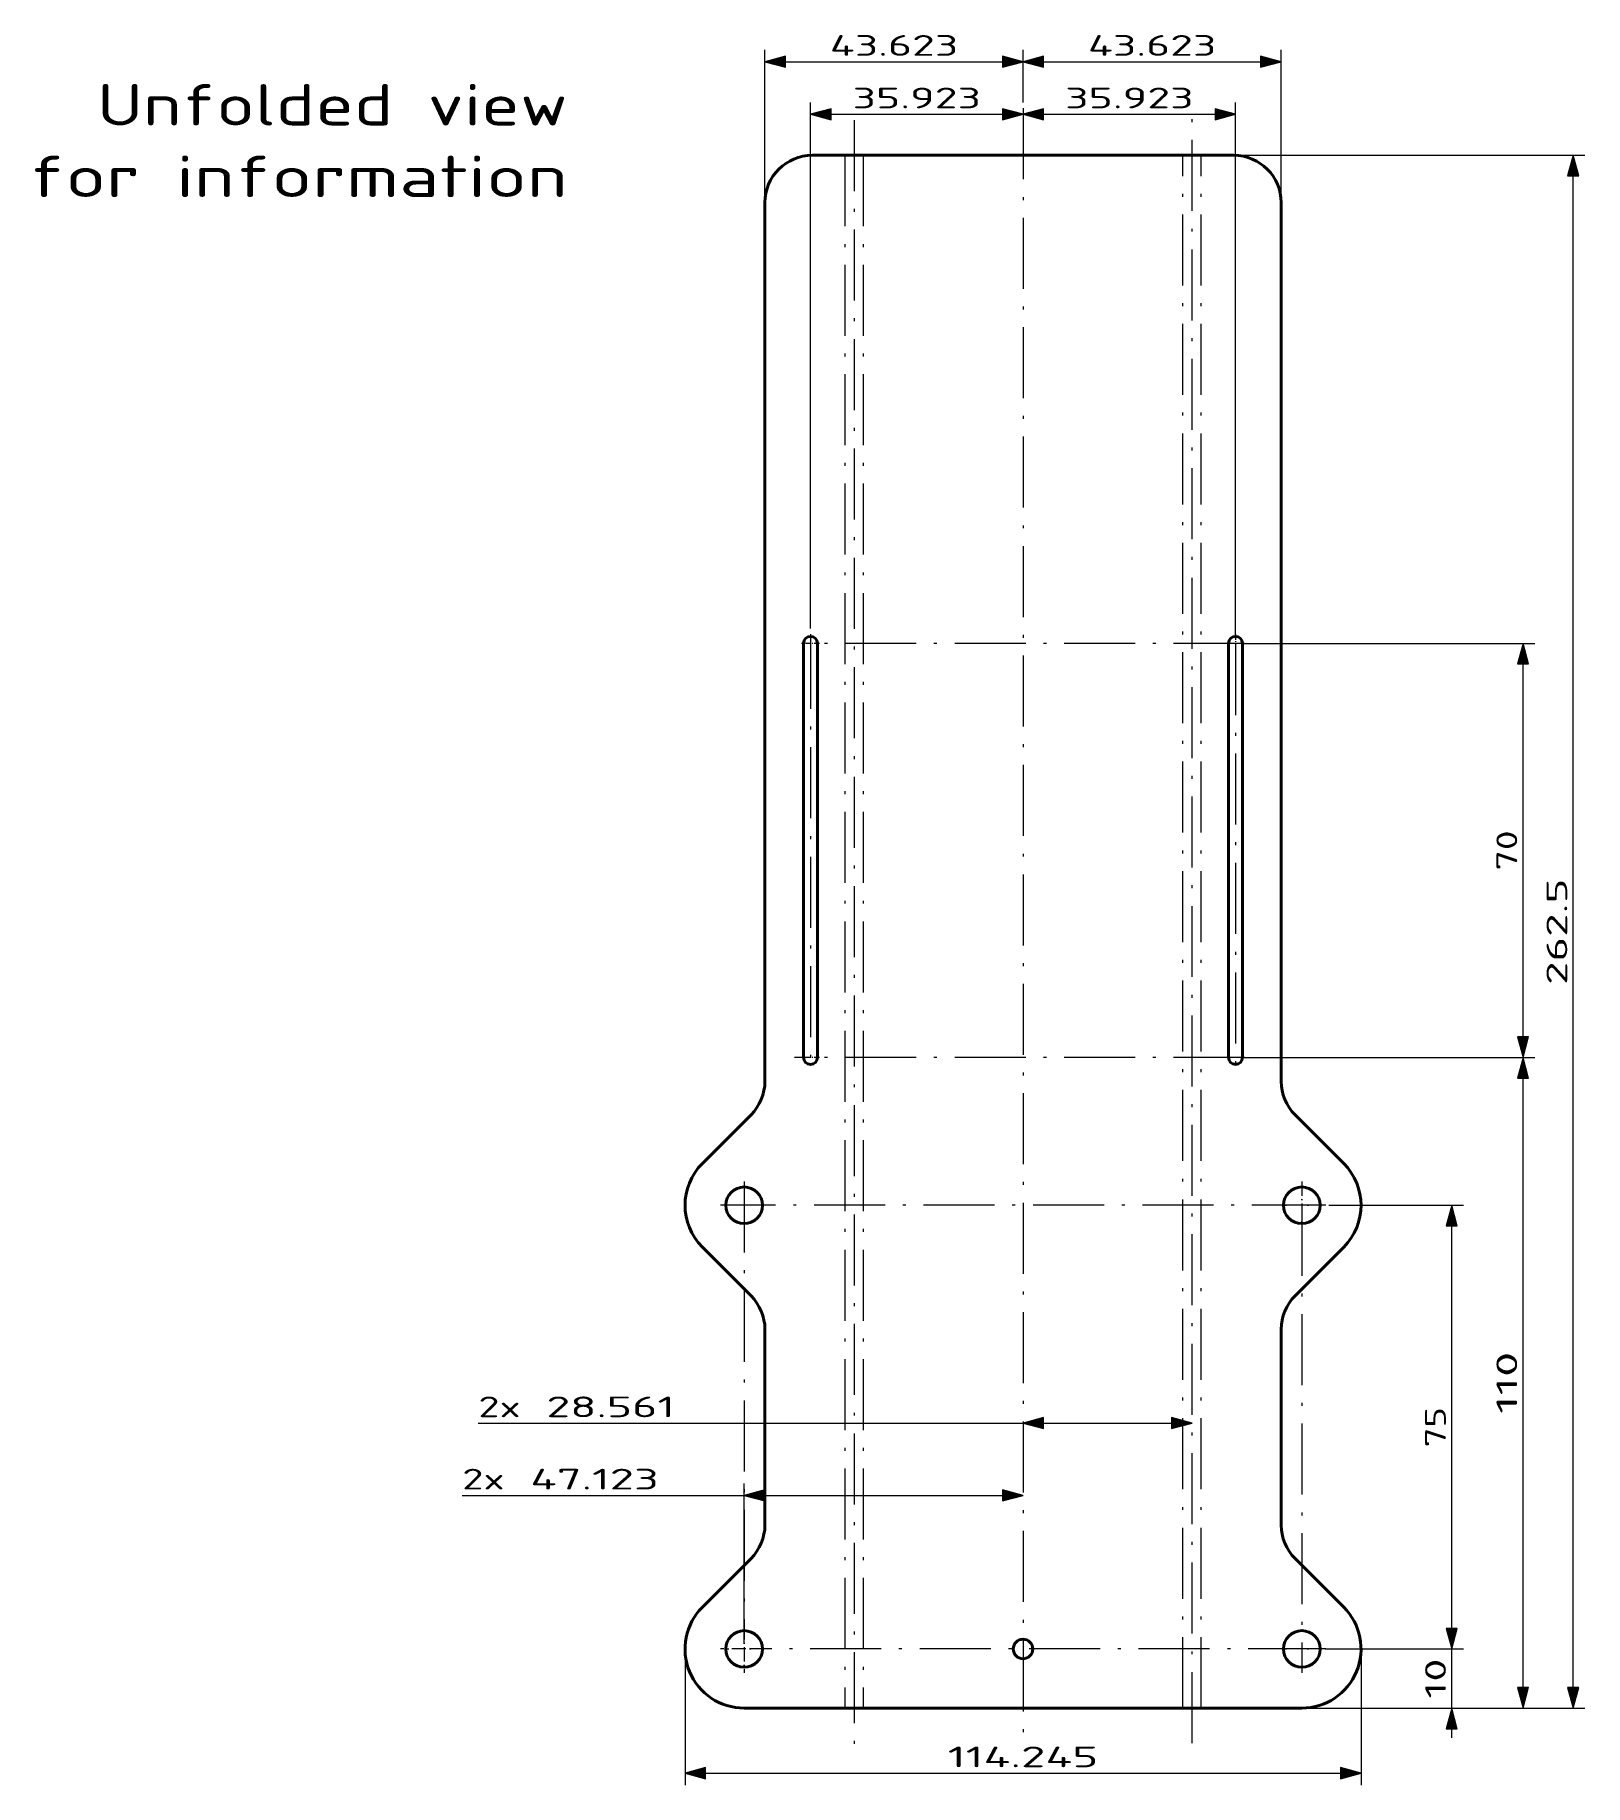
# Model space of a CAD drawing. Extents: x 296 to 558, y 110 to 406.
import ezdxf
from ezdxf.enums import TextEntityAlignment as Align

# ---------------------------------------------------------------- set-up
doc = ezdxf.new("R2010")
doc.units = 0
doc.linetypes.add('DASHDOT', pattern=[18.5, 12, -3, 0.5, -3])
doc.layers.get('0').update_dxf_attribs({"lineweight": 13})
doc.styles.get("Standard").update_dxf_attribs({"font": 'isocp.shx'})
doc.dimstyles.get("Standard").update_dxf_attribs({"dimtxt": 2.5, "dimasz": 2.5, "dimexe": 1.25, "dimexo": 0.625, "dimtad": 1, "dimdsep": 46, "dimcen": 2.5, "dimadec": 0, "dimazin": 0, "dimtfac": 1, "dimtmove": 0, "dimatfit": 0, "dimfxl": 1, "dimarcsym": 0})

# ---------------------------------------------------------------- blocks, each defined once
blk = doc.blocks.new('BLOCK115')
at = {"color": 7, "lineweight": 25}
for s, width, p, p2 in [('  Unfolded view', 1.050931, (-168, 136.286743), (-76.919319, 136.286743)), ('for information', 1.143272, (-168, 124.182999), (-76.919319, 124.182999))]:
    blk.add_text(s, height=7, dxfattribs=dict(at, width=width)).set_placement(p, p2, align=Align.FIT)
blk = doc.blocks.new('*D2')
at = {"color": 7, "lineweight": 25}
for p, q in [((490.931359, 385.264869), (557.903566, 385.264869)), ((555.903566, 126.242202), (555.903566, 381.787536)), ((490.931359, 122.764869), (557.903566, 122.764869))]:
    blk.add_line(p, q, dxfattribs=at)
for points in [[(556.835313, 381.787536), (555.903566, 385.264869), (554.971818, 381.787536)], [(554.971818, 126.242202), (555.903566, 122.764869), (556.835313, 126.242202)]]:
    blk.add_lwpolyline(points, close=True, dxfattribs=at)
for points in [[(556.835313, 381.787536), (555.903566, 385.264869), (556.835313, 381.787536), (554.971818, 381.787536)], [(554.971818, 126.242202), (555.903566, 122.764869), (554.971818, 126.242202), (556.835313, 126.242202)]]:
    blk.add_solid(points, dxfattribs=at)
at = {"color": 7, "lineweight": 25, "width": 1.240008}
blk.add_text('262.5', height=3.5, rotation=90, dxfattribs=at).set_placement((554.903566, 245.024811), (554.903566, 263.004927), align=Align.FIT)
blk = doc.blocks.new('*D3')
at = {"color": 7, "lineweight": 25}
for p, q in [((499.853925, 232.764869), (549.443055, 232.764869)), ((547.443055, 126.242202), (547.443055, 229.287536)), ((490.931359, 122.764869), (549.443055, 122.764869))]:
    blk.add_line(p, q, dxfattribs=at)
for points in [[(548.374803, 229.287536), (547.443055, 232.764869), (546.511308, 229.287536)], [(546.511308, 126.242202), (547.443055, 122.764869), (548.374803, 126.242202)]]:
    blk.add_lwpolyline(points, close=True, dxfattribs=at)
for points in [[(548.374803, 229.287536), (547.443055, 232.764869), (548.374803, 229.287536), (546.511308, 229.287536)], [(546.511308, 126.242202), (547.443055, 122.764869), (546.511308, 126.242202), (548.374803, 126.242202)]]:
    blk.add_solid(points, dxfattribs=at)
at = {"color": 7, "lineweight": 25, "width": 1.106113}
blk.add_text('110', height=3.5, rotation=90, dxfattribs=at).set_placement((546.443055, 172.510833), (546.443055, 183.018905), align=Align.FIT)
blk = doc.blocks.new('*D4')
at = {"color": 7, "lineweight": 25}
for p, q in [((499.853925, 302.764869), (549.443055, 302.764869)), ((547.443055, 236.242202), (547.443055, 299.287536)), ((499.853925, 232.764869), (549.443055, 232.764869))]:
    blk.add_line(p, q, dxfattribs=at)
for points in [[(548.374803, 299.287536), (547.443055, 302.764869), (546.511308, 299.287536)], [(546.511308, 236.242202), (547.443055, 232.764869), (548.374803, 236.242202)]]:
    blk.add_lwpolyline(points, close=True, dxfattribs=at)
for points in [[(548.374803, 299.287536), (547.443055, 302.764869), (548.374803, 299.287536), (546.511308, 299.287536)], [(546.511308, 236.242202), (547.443055, 232.764869), (546.511308, 236.242202), (548.374803, 236.242202)]]:
    blk.add_solid(points, dxfattribs=at)
at = {"color": 7, "lineweight": 25, "width": 1.098169}
blk.add_text('70', height=3.5, rotation=90, dxfattribs=at).set_placement((546.443055, 264.378847), (546.443055, 271.150892), align=Align.FIT)
blk = doc.blocks.new('*D5')
at = {"color": 7, "lineweight": 25}
for p, q in [((370.864762, 170.943771), (462.931359, 170.943771)), ((466.408692, 170.943771), (488.01531, 170.943771))]:
    blk.add_line(p, q, dxfattribs=at)
for points in [[(466.408692, 171.875519), (462.931359, 170.943771), (466.408692, 170.012024)], [(488.01531, 170.012024), (491.492643, 170.943771), (488.01531, 171.875519)]]:
    blk.add_lwpolyline(points, close=True, dxfattribs=at)
for points in [[(466.408692, 171.875519), (462.931359, 170.943771), (466.408692, 171.875519), (466.408692, 170.012024)], [(488.01531, 170.012024), (491.492643, 170.943771), (488.01531, 170.012024), (488.01531, 171.875519)]]:
    blk.add_solid(points, dxfattribs=at)
for s, width, p, p2 in [('2x ', 1.087042, (370.864762, 171.943771), (381.372834, 171.943771)), ('28.561', 1.290068, (382.372827, 171.943771), (404.088968, 171.943771))]:
    blk.add_text(s, height=3.5, dxfattribs=dict(at, width=width)).set_placement(p, p2, align=Align.FIT)
blk = doc.blocks.new('*D6')
at = {"color": 7, "lineweight": 25}
for p, q in [((419.308793, 378.264869), (419.308793, 403.094276)), ((462.931359, 394.211097), (462.931359, 403.094276)), ((422.786126, 401.094276), (459.454027, 401.094276))]:
    blk.add_line(p, q, dxfattribs=at)
for points in [[(422.786126, 402.026024), (419.308793, 401.094276), (422.786126, 400.162529)], [(459.454027, 400.162529), (462.931359, 401.094276), (459.454027, 402.026024)]]:
    blk.add_lwpolyline(points, close=True, dxfattribs=at)
for points in [[(422.786126, 402.026024), (419.308793, 401.094276), (422.786126, 402.026024), (422.786126, 400.162529)], [(459.454027, 400.162529), (462.931359, 401.094276), (459.454027, 400.162529), (459.454027, 402.026024)]]:
    blk.add_solid(points, dxfattribs=at)
at = {"color": 7, "lineweight": 25, "width": 1.217727}
blk.add_text('43.623', height=3.5, dxfattribs=at).set_placement((430.262006, 402.094276), (451.978146, 402.094276), align=Align.FIT)
blk = doc.blocks.new('*D7')
at = {"color": 7, "lineweight": 25}
for p, q in [((462.931359, 394.211097), (462.931359, 403.094276)), ((506.553926, 378.264869), (506.553926, 403.094276)), ((466.408692, 401.094276), (503.076593, 401.094276))]:
    blk.add_line(p, q, dxfattribs=at)
for points in [[(466.408692, 402.026024), (462.931359, 401.094276), (466.408692, 400.162529)], [(503.076593, 400.162529), (506.553926, 401.094276), (503.076593, 402.026024)]]:
    blk.add_lwpolyline(points, close=True, dxfattribs=at)
for points in [[(466.408692, 402.026024), (462.931359, 401.094276), (466.408692, 402.026024), (466.408692, 400.162529)], [(503.076593, 400.162529), (506.553926, 401.094276), (503.076593, 400.162529), (503.076593, 402.026024)]]:
    blk.add_solid(points, dxfattribs=at)
at = {"color": 7, "lineweight": 25, "width": 1.217727}
blk.add_text('43.623', height=3.5, dxfattribs=at).set_placement((473.884573, 402.094276), (495.600713, 402.094276), align=Align.FIT)
blk = doc.blocks.new('*D8')
at = {"color": 7, "lineweight": 25}
for p, q in [((405.808793, 131.764869), (405.808793, 109.771278)), ((520.053926, 131.764869), (520.053926, 109.771278)), ((409.286126, 111.771278), (516.576593, 111.771278))]:
    blk.add_line(p, q, dxfattribs=at)
for points in [[(409.286126, 112.703026), (405.808793, 111.771278), (409.286126, 110.839531)], [(516.576593, 110.839531), (520.053926, 111.771278), (516.576593, 112.703026)]]:
    blk.add_lwpolyline(points, close=True, dxfattribs=at)
for points in [[(409.286126, 112.703026), (405.808793, 111.771278), (409.286126, 112.703026), (409.286126, 110.839531)], [(516.576593, 110.839531), (520.053926, 111.771278), (516.576593, 110.839531), (516.576593, 112.703026)]]:
    blk.add_solid(points, dxfattribs=at)
at = {"color": 7, "lineweight": 25, "width": 1.202464}
blk.add_text('114.245', height=3.5, dxfattribs=at).set_placement((450.205279, 112.771278), (475.65744, 112.771278), align=Align.FIT)
blk = doc.blocks.new('*D9')
at = {"color": 7, "lineweight": 25}
for p, q in [((415.808793, 133.764869), (415.808793, 160.729263)), ((368.15043, 158.729263), (415.808793, 158.729263)), ((419.286126, 158.729263), (459.454027, 158.729263))]:
    blk.add_line(p, q, dxfattribs=at)
for points in [[(419.286126, 159.66101), (415.808793, 158.729263), (419.286126, 157.797516)], [(459.454027, 157.797516), (462.931359, 158.729263), (459.454027, 159.66101)]]:
    blk.add_lwpolyline(points, close=True, dxfattribs=at)
for points in [[(419.286126, 159.66101), (415.808793, 158.729263), (419.286126, 159.66101), (419.286126, 157.797516)], [(459.454027, 157.797516), (462.931359, 158.729263), (459.454027, 157.797516), (459.454027, 159.66101)]]:
    blk.add_solid(points, dxfattribs=at)
for s, width, p, p2 in [('2x ', 1.087042, (368.15043, 159.729263), (378.658502, 159.729263)), ('47.123', 1.217728, (379.658502, 159.729263), (401.374643, 159.729263))]:
    blk.add_text(s, height=3.5, dxfattribs=dict(at, width=width)).set_placement(p, p2, align=Align.FIT)
blk = doc.blocks.new('*D10')
at = {"color": 7, "lineweight": 25}
for p, q in [((498.853925, 303.637249), (498.853925, 394.209633)), ((466.408692, 392.209633), (495.376592, 392.209633))]:
    blk.add_line(p, q, dxfattribs=at)
for points in [[(466.408692, 393.14138), (462.931359, 392.209633), (466.408692, 391.277885)], [(495.376592, 391.277885), (498.853925, 392.209633), (495.376592, 393.14138)]]:
    blk.add_lwpolyline(points, close=True, dxfattribs=at)
for points in [[(466.408692, 393.14138), (462.931359, 392.209633), (466.408692, 393.14138), (466.408692, 391.277885)], [(495.376592, 391.277885), (498.853925, 392.209633), (495.376592, 391.277885), (495.376592, 393.14138)]]:
    blk.add_solid(points, dxfattribs=at)
at = {"color": 7, "lineweight": 25, "width": 1.217727}
blk.add_text('35.923', height=3.5, dxfattribs=at).set_placement((470.034573, 393.209633), (491.750711, 393.209633), align=Align.FIT)
blk = doc.blocks.new('*D11')
at = {"color": 7, "lineweight": 25}
for p, q in [((427.008794, 305.29237), (427.008794, 394.209633)), ((430.486127, 392.209633), (459.454027, 392.209633))]:
    blk.add_line(p, q, dxfattribs=at)
for points in [[(430.486127, 393.14138), (427.008794, 392.209633), (430.486127, 391.277885)], [(459.454027, 391.277885), (462.931359, 392.209633), (459.454027, 393.14138)]]:
    blk.add_lwpolyline(points, close=True, dxfattribs=at)
for points in [[(430.486127, 393.14138), (427.008794, 392.209633), (430.486127, 393.14138), (430.486127, 391.277885)], [(459.454027, 391.277885), (462.931359, 392.209633), (459.454027, 391.277885), (459.454027, 393.14138)]]:
    blk.add_solid(points, dxfattribs=at)
at = {"color": 7, "lineweight": 25, "width": 1.217727}
blk.add_text('35.923', height=3.5, dxfattribs=at).set_placement((434.112008, 393.209633), (455.828146, 393.209633), align=Align.FIT)
blk = doc.blocks.new('*D12')
at = {"color": 7, "lineweight": 25}
for p, q in [((535.39026, 136.242202), (535.39026, 137.764869)), ((513.966802, 132.764869), (537.39026, 132.764869)), ((535.39026, 122.764869), (535.39026, 132.764869)), ((511.053926, 122.764869), (537.39026, 122.764869)), ((535.39026, 117.764869), (535.39026, 119.287544))]:
    blk.add_line(p, q, dxfattribs=at)
for points in [[(534.458512, 136.242202), (535.39026, 132.764869), (536.322007, 136.242202)], [(536.322007, 119.287544), (535.39026, 122.764869), (534.458512, 119.287544)]]:
    blk.add_lwpolyline(points, close=True, dxfattribs=at)
for points in [[(534.458512, 136.242202), (535.39026, 132.764869), (534.458512, 136.242202), (536.322007, 136.242202)], [(536.322007, 119.287544), (535.39026, 122.764869), (536.322007, 119.287544), (534.458512, 119.287544)]]:
    blk.add_solid(points, dxfattribs=at)
at = {"color": 7, "lineweight": 25, "width": 1.098169}
blk.add_text('10', height=3.5, rotation=90, dxfattribs=at).set_placement((534.39026, 124.378853), (534.39026, 131.150894), align=Align.FIT)
blk = doc.blocks.new('*D13')
at = {"color": 7, "lineweight": 25}
for p, q in [((514.620198, 207.764869), (537.39026, 207.764869)), ((535.39026, 136.242202), (535.39026, 204.287536)), ((513.966802, 132.764869), (537.39026, 132.764869))]:
    blk.add_line(p, q, dxfattribs=at)
for points in [[(536.322007, 204.287536), (535.39026, 207.764869), (534.458512, 204.287536)], [(534.458512, 136.242202), (535.39026, 132.764869), (536.322007, 136.242202)]]:
    blk.add_lwpolyline(points, close=True, dxfattribs=at)
for points in [[(536.322007, 204.287536), (535.39026, 207.764869), (536.322007, 204.287536), (534.458512, 204.287536)], [(534.458512, 136.242202), (535.39026, 132.764869), (534.458512, 136.242202), (536.322007, 136.242202)]]:
    blk.add_solid(points, dxfattribs=at)
at = {"color": 7, "lineweight": 25, "width": 1.09817}
blk.add_text('75', height=3.5, rotation=90, dxfattribs=at).set_placement((534.39026, 166.878845), (534.39026, 173.650894), align=Align.FIT)
blk = doc.blocks.new('BLOCK116')
at = {"color": 7, "linetype": 'DASHDOT', "lineweight": 25}
for p, q in [((0, 139.196228), (0, -137.446762)), ((50.035442, -121.25), (-46.168163, -121.25))]:
    blk.add_line(p, q, dxfattribs=at)
blk = doc.blocks.new('BLOCK117')
at = {"color": 7, "linetype": 'DASHDOT', "lineweight": 25}
blk.add_line((47.122566, -46.158829), (47.122566, -125.279999), dxfattribs=at)
at = {"color": 7, "linetype": 'DASHDOT', "lineweight": 25, "ltscale": 0.2015}
blk.add_line((51.152565, -121.25), (43.092564, -121.25), dxfattribs=at)
blk = doc.blocks.new('BLOCK118')
at = {"color": 7, "linetype": 'DASHDOT', "lineweight": 25, "ltscale": 0.2015}
for p, q in [((47.122566, -42.220001), (47.122566, -50.279999)), ((51.152565, -46.25), (43.092564, -46.25))]:
    blk.add_line(p, q, dxfattribs=at)
blk = doc.blocks.new('BLOCK119')
at = {"color": 7, "linetype": 'DASHDOT', "lineweight": 25}
for p, q in [((35.922565, 48.622379), (35.922565, -22.7775)), ((37.450066, -21.25), (-38.612991, -21.25))]:
    blk.add_line(p, q, dxfattribs=at)
blk = doc.blocks.new('BLOCK120')
at = {"color": 7, "linetype": 'DASHDOT', "lineweight": 25}
blk.add_line((37.450066, 48.75), (-34.386978, 48.75), dxfattribs=at)
at = {"color": 7, "linetype": 'DASHDOT', "lineweight": 25, "ltscale": 0.076375}
blk.add_line((35.922565, 50.2775), (35.922565, 47.2225), dxfattribs=at)
blk = doc.blocks.new('BLOCK121')
at = {"color": 7, "linetype": 'DASHDOT', "lineweight": 25, "ltscale": 0.2015}
for p, q in [((-47.122566, -117.220001), (-47.122566, -125.279999)), ((-43.092564, -121.25), (-51.152565, -121.25))]:
    blk.add_line(p, q, dxfattribs=at)
blk = doc.blocks.new('BLOCK122')
at = {"color": 7, "linetype": 'DASHDOT', "lineweight": 25}
for p, q in [((-47.122566, -42.220001), (-47.122566, -119.407532)), ((50.688839, -46.25), (-51.152565, -46.25))]:
    blk.add_line(p, q, dxfattribs=at)
blk = doc.blocks.new('BLOCK123')
at = {"color": 7, "linetype": 'DASHDOT', "lineweight": 25}
blk.add_line((-35.922565, 49.672535), (-35.922565, -22.7775), dxfattribs=at)
at = {"color": 7, "linetype": 'DASHDOT', "lineweight": 25, "ltscale": 0.076375}
blk.add_line((-34.395065, -21.25), (-37.450066, -21.25), dxfattribs=at)
blk = doc.blocks.new('BLOCK124')
at = {"color": 7, "linetype": 'DASHDOT', "lineweight": 25, "ltscale": 0.076375}
for p, q in [((-34.395065, 48.75), (-37.450066, 48.75)), ((-35.922565, 50.2775), (-35.922565, 47.2225))]:
    blk.add_line(p, q, dxfattribs=at)
blk = doc.blocks.new('BLOCK125')
at = {"color": 7, "lineweight": 50}
for p, q in [((-35.622564, 131.25), (-30.122564, 131.25)), ((-27, 131.25), (-30.122564, 131.25)), ((27, 131.25), (-27, 131.25)), ((30.122564, 131.25), (27, 131.25)), ((35.622564, 131.25), (30.122564, 131.25)), ((-43.622564, -25.294156), (-43.622564, 123.25)), ((43.622564, -25.294156), (43.622564, 123.25)), ((-37.097564, -21.25), (-37.097564, 48.75)), ((-34.747564, -21.25), (-34.747564, 48.75)), ((34.747564, -21.25), (34.747564, 48.75)), ((37.097564, -21.25), (37.097564, 48.75)), ((-45.96571, -30.95101), (-54.193632, -39.178932)), ((54.193632, -39.178932), (45.96571, -30.95101)), ((-45.96571, -61.54899), (-54.193632, -53.321068)), ((54.193632, -53.321068), (45.96571, -61.54899)), ((-43.622564, -100.294156), (-43.622564, -67.205844)), ((43.622564, -100.294156), (43.622564, -67.205844)), ((-45.96571, -105.95101), (-54.193632, -114.178932)), ((54.193632, -114.178932), (45.96571, -105.95101)), ((-47.122564, -131.25), (-30.122564, -131.25)), ((-27, -131.25), (-30.122564, -131.25)), ((-27, -131.25), (27, -131.25)), ((30.122564, -131.25), (27, -131.25)), ((47.122564, -131.25), (30.122564, -131.25))]:
    blk.add_line(p, q, dxfattribs=at)
at = {"color": 7, "linetype": 'DASHDOT', "lineweight": 25}
for p, q in [((-30.122564, 131.25), (-30.122564, -131.25)), ((-27, 131.25), (-27, -131.25)), ((27, -131.25), (27, 131.25)), ((30.122564, -131.25), (30.122564, 131.25))]:
    blk.add_line(p, q, dxfattribs=at)
at = {"color": 7, "lineweight": 50}
for centre, radius in [((-47.122564, -46.25), 3.1), ((47.122564, -46.25), 3.1), ((-47.122564, -121.25), 3.1), ((47.122564, -121.25), 3.1), ((0, -121.25), 1.65)]:
    blk.add_circle(centre, radius, dxfattribs=at)
for centre, radius, start, end in [((-35.622564, 123.25), 8, 90, 180), ((35.622564, 123.25), 8, 0, 90), ((-35.922564, 48.75), 1.175, 0, 180), ((35.922564, 48.75), 1.175, 0, 180), ((-35.922564, -21.25), 1.175, 180, 0), ((35.922564, -21.25), 1.175, 180, 0), ((-51.622564, -25.294156), 8, 315, 360), ((51.622564, -25.294156), 8, 180, 225), ((-47.122564, -46.25), 10, 135, 225), ((47.122564, -46.25), 10, 315, 45), ((-51.622564, -67.205844), 8, 0, 45), ((51.622564, -67.205844), 8, 135, 180), ((-51.622564, -100.294156), 8, 315, 360), ((51.622564, -100.294156), 8, 180, 225), ((-47.122564, -121.25), 10, 135, 270), ((47.122564, -121.25), 10, 270, 45)]:
    blk.add_arc(centre, radius, start, end, dxfattribs=at)

msp = doc.modelspace()

# ---------------------------------------------------------------- linework, layer by layer
at = {"color": 7, "linetype": 'DASHDOT', "lineweight": 25}
for p, q in [((434.370076, 391.211708), (434.370076, 116.64904)), ((491.492643, 116.863884), (491.492643, 393.145332))]:
    msp.add_line(p, q, dxfattribs=at)

# ---------------------------------------------------------------- block references
at = {"lineweight": 0}
for name in ['BLOCK115', 'BLOCK116', 'BLOCK125', 'BLOCK119', 'BLOCK124', 'BLOCK123', 'BLOCK120', 'BLOCK122', 'BLOCK118', 'BLOCK117', 'BLOCK121']:
    msp.add_blockref(name, (462.931359, 254.014869), dxfattribs=at)

# ---------------------------------------------------------------- dimensions: what is measured, and where the dimension line sits
at = {"color": 0, "lineweight": 0}
dim = msp.add_linear_dim(base=(462.931359, 401.094276), p1=(419.308795, 377.264869), p2=(462.931359, 393.211093), dimstyle='STANDARD', dxfattribs=at)
dim.commit()
dim.dimension.update_dxf_attribs({"geometry": '*D6', "text_midpoint": (441.120077, 401.094276), "dimtype": 160, "oblique_angle": 5156.620156})
for base, p1, p2, angle, picture, middle, dimtype in [((462.931359, 401.094276), (506.553924, 377.264869), (462.931359, 393.211093), 180, '*D7', (484.742642, 401.094276), 160), ((427.008795, 392.209633), (462.931359, 393.211093), (427.008795, 304.292369), 180, '*D11', (444.970077, 392.209633), 160), ((462.931359, 392.209633), (498.853924, 302.637249), (462.931359, 393.211093), 180, '*D10', (480.892642, 392.209633), 160), ((555.903566, 122.764869), (489.931359, 385.264869), (489.931359, 122.764869), 270, '*D2', (555.903566, 254.014869), 161), ((547.443055, 232.764869), (498.853924, 302.764869), (498.853924, 232.764869), 270, '*D4', (547.443055, 267.764869), 161), ((547.443055, 122.764869), (498.853924, 232.764869), (489.931359, 122.764869), 270, '*D3', (547.443055, 177.764869), 160), ((535.39026, 132.764869), (513.620198, 207.764869), (512.966801, 132.764869), 270, '*D13', (535.39026, 170.264869), 160), ((535.39026, 122.764869), (512.966801, 132.764869), (510.053924, 122.764869), 270, '*D12', (535.39026, 127.764869), 160), ((405.808795, 111.771278), (520.053924, 132.764869), (405.808795, 132.764869), 180, '*D8', (462.931359, 111.771278), 161)]:
    dim = msp.add_linear_dim(base=base, p1=p1, p2=p2, angle=angle, dimstyle='STANDARD', dxfattribs=at)
    dim.commit()
    dim.dimension.update_dxf_attribs({"geometry": picture, "text_midpoint": middle, "dimtype": dimtype, "oblique_angle": 5156.620156})
dim = msp.add_linear_dim(base=(462.931359, 170.943771), p1=(491.492642, 116.863884), p2=(462.931359, 116.568112), angle=180, text='2x <>', dimstyle='STANDARD', dxfattribs=at)
dim.commit()
dim.dimension.update_dxf_attribs({"geometry": '*D5', "text_midpoint": (387.476864, 170.943771), "dimtype": 160, "oblique_angle": 5156.620156})
dim = msp.add_linear_dim(base=(462.931359, 158.729263), p1=(415.808795, 132.764869), p2=(462.931359, 116.568112), text='2x <>', dimstyle='STANDARD', dxfattribs=at)
dim.commit()
dim.dimension.update_dxf_attribs({"geometry": '*D9', "text_midpoint": (384.762535, 158.729263), "dimtype": 160, "oblique_angle": 5156.620156})

doc.saveas('drawing.dxf')
